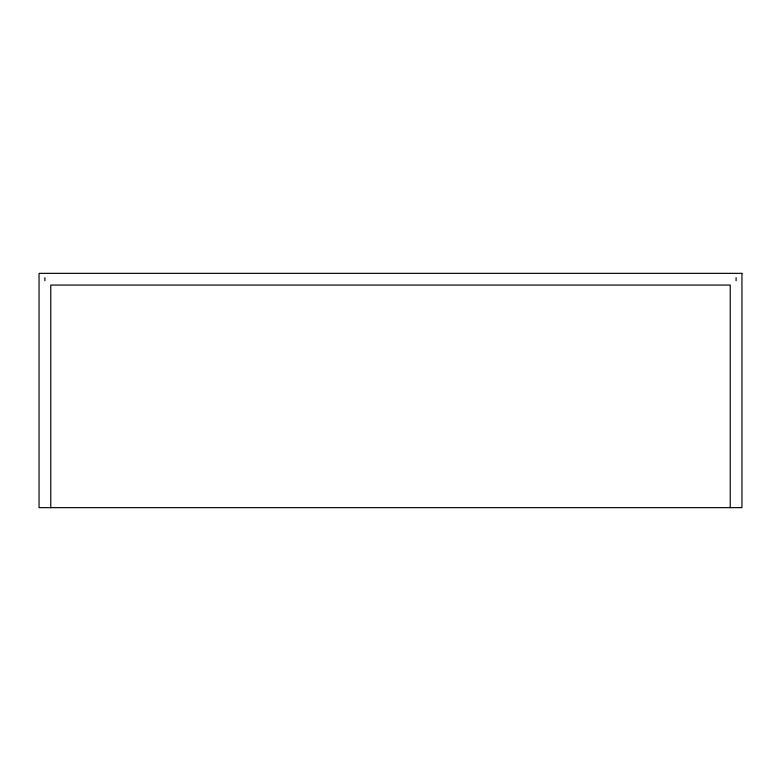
<?xml version="1.0" encoding="UTF-8"?>
<svg xmlns="http://www.w3.org/2000/svg" width="781" height="781" viewBox="0 0 781 781"><rect width="100%" height="100%" fill="white"/><g stroke="black" fill="none" stroke-linecap="round" stroke-linejoin="round"><path stroke-width="1.17" d="M736.092 277.694L736.092 280.721M730.235 507.65L730.235 285.065L50.765 285.065L50.765 507.65M44.907 277.694L44.907 280.721M741.95 273.35L39.05 273.35L39.05 507.65L741.95 507.65L741.95 273.35"/></g></svg>
